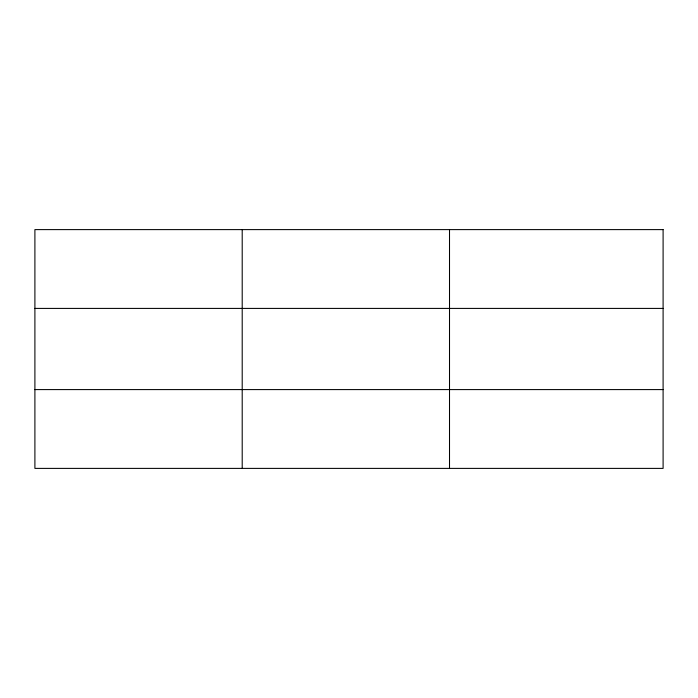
<?xml version="1.0" encoding="UTF-8"?>
<svg xmlns="http://www.w3.org/2000/svg" width="698" height="698" viewBox="0 0 698 698"><rect width="100%" height="100%" fill="white"/><g stroke="black" fill="none" stroke-linecap="round" stroke-linejoin="round"><path stroke-width="1.05" d="M242.206 468.393L242.206 229.607M449.512 468.393L449.512 229.607M34.9 308.411L663.1 308.411M34.9 389.589L663.1 389.589M663.1 229.607L663.1 468.393L34.9 468.393L34.9 229.607L663.1 229.607"/></g></svg>
